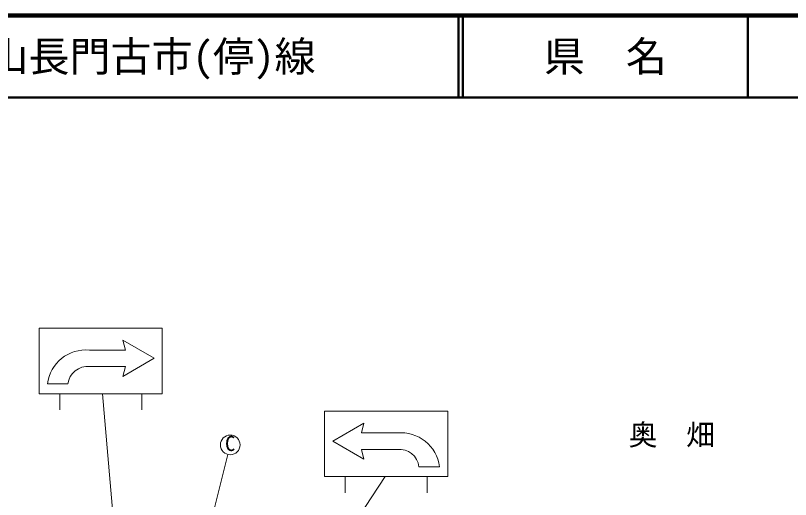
# Model space of a CAD drawing. Units: millimetres, scale not verified. Extents: x 40000 to 680000, y 20000 to 380000.
# Drawn here: x 243768 to 338185, y 320983 to 380000 of the extents above; entities that cross this region are included whole.
import ezdxf
from ezdxf.enums import TextEntityAlignment as Align

# ---------------------------------------------------------------- set-up
doc = ezdxf.new("R2010")
doc.units = ezdxf.units.MM
doc.header["$LTSCALE"] = 1000
for name, color, linetype, lineweight in [('M-BGD', 7, 'Continuous', 13), ('M-TTL', 2, 'Continuous', 140), ('M-TTL-LINE', 7, 'Continuous', 50), ('M-TTL-TXT', 7, 'Continuous', 13)]:
    doc.layers.add(name, color=color, linetype=linetype, lineweight=lineweight)
doc.styles.add('ＭＳ ゴシック', font='')
doc.styles.get('ＭＳ ゴシック').set_extended_font_data('MS Gothic')

msp = doc.modelspace()

# ---------------------------------------------------------------- linework, layer by layer
at = {"layer": 'M-BGD'}
for p, q in [((256851, 340399), (257151, 339199)), ((252801, 339199), (257151, 339199)), ((252801, 337199), (257151, 337199)), ((256851, 335999), (257151, 337199)), ((247651, 335079), (250151, 335079)), ((249151, 331915), (249151, 333879)), ((256637, 307748), (254373, 333879)), ((259151, 331915), (259151, 333879)), ((286225, 330294), (285925, 329094)), ((290275, 329094), (285925, 329094)), ((290275, 327094), (285925, 327094)), ((286225, 325894), (285925, 327094)), ((269638, 326483), (264706, 306830)), ((295425, 324974), (292925, 324974)), ((288822, 323774), (274050, 301597)), ((283925, 321810), (283925, 323774)), ((293925, 321810), (293925, 323774))]:
    msp.add_line(p, q, dxfattribs=at)
for points in [[(246651, 333879), (261651, 333879), (261651, 341879), (246651, 341879)], [(296425, 323774), (281425, 323774), (281425, 331774), (296425, 331774)]]:
    msp.add_lwpolyline(points, close=True, dxfattribs=at)
for points in [[(256851, 340399), (260651, 338199), (256851, 335999)], [(286225, 330294), (282425, 328094), (286225, 325894)]]:
    msp.add_lwpolyline(points, dxfattribs=at)
msp.add_circle((269926, 327648), 1200, dxfattribs=at)
for centre, radius, start, end in [((252337, 334499), 4722, 84.36713, 172.95249), ((252562, 334781), 2430, 84.36713, 172.95249), ((290739, 324394), 4722, 7.04751, 95.63287), ((290514, 324676), 2430, 7.04751, 95.63287)]:
    msp.add_arc(centre, radius, start, end, dxfattribs=at)
at = {"layer": 'M-TTL'}
msp.add_line((680000, 380000), (40000, 380000), dxfattribs=at)
at = {"layer": 'M-TTL-LINE'}
for p, q in [((297750, 380000), (297750, 370000)), ((298250, 380000), (298250, 370000)), ((333000, 380000), (333000, 370000)), ((40000, 370000), (680000, 370000))]:
    msp.add_line(p, q, dxfattribs=at)

# ---------------------------------------------------------------- texts
at = {"layer": 'M-BGD', "style": 'ＭＳ ゴシック'}
msp.add_text('奥\u3000畑', height=2566, dxfattribs=at).set_placement((318477, 326823), align=Align.BOTTOM_LEFT)
msp.add_text('C', height=1833, dxfattribs=at).set_placement((269918, 326346), align=Align.BOTTOM_CENTER)
at = {"layer": 'M-TTL-TXT', "style": 'ＭＳ ゴシック'}
msp.add_text('路 線 名      一般県道俵山長門古市(停)線', height=3666, dxfattribs=at).set_placement((180380, 375000), align=Align.MIDDLE_LEFT)
msp.add_text('県\u3000名', height=3666, dxfattribs=at).set_placement((315625, 375000), align=Align.MIDDLE_CENTER)

doc.saveas('drawing.dxf')
